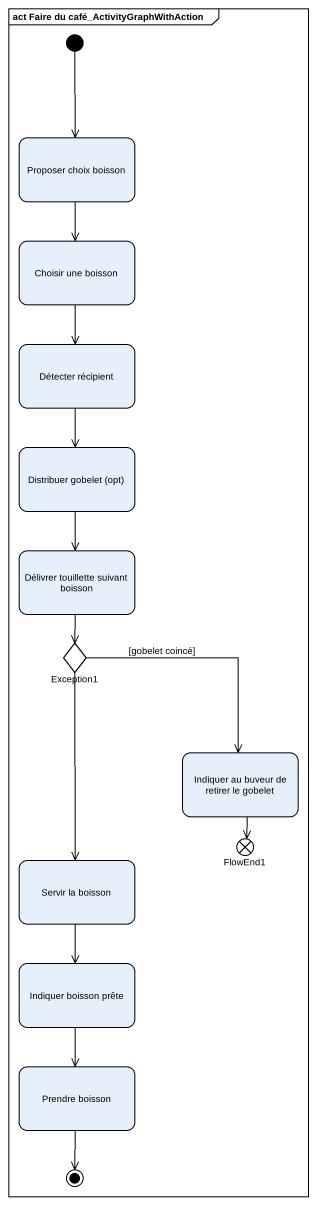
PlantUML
@startuml
mainframe act Faire du café_ActivityGraphWithAction
hide empty description
state "Proposer choix boisson" as Proposer_choix_boisson
state "Choisir une boisson" as Choisir_une_boisson
state "Détecter récipient" as Détecter_récipient
state "Distribuer gobelet (opt)" as Distribuer_gobelet_opt
state "Délivrer touillette suivant boisson" as Délivrer_touillette_suivant
state Exception1 <<choice>>
state "Indiquer au buveur de retirer le gobelet" as Indiquer_au_buveur_de
state FlowEnd1 <<end>>
state "Servir la boisson" as Servir_la_boisson
state "Indiquer boisson prête" as Indiquer_boisson_prête
state "Prendre boisson" as Prendre_boisson
[*] --> Proposer_choix_boisson
Proposer_choix_boisson --> Choisir_une_boisson
Choisir_une_boisson --> Détecter_récipient
Détecter_récipient --> Distribuer_gobelet_opt
Distribuer_gobelet_opt --> Délivrer_touillette_suivant
Délivrer_touillette_suivant --> Exception1
Exception1 --> Indiquer_au_buveur_de : [gobelet coincé]
Exception1 --> Servir_la_boisson
Indiquer_au_buveur_de --> FlowEnd1
Servir_la_boisson --> Indiquer_boisson_prête
Indiquer_boisson_prête --> Prendre_boisson
Prendre_boisson --> [*]
@enduml
